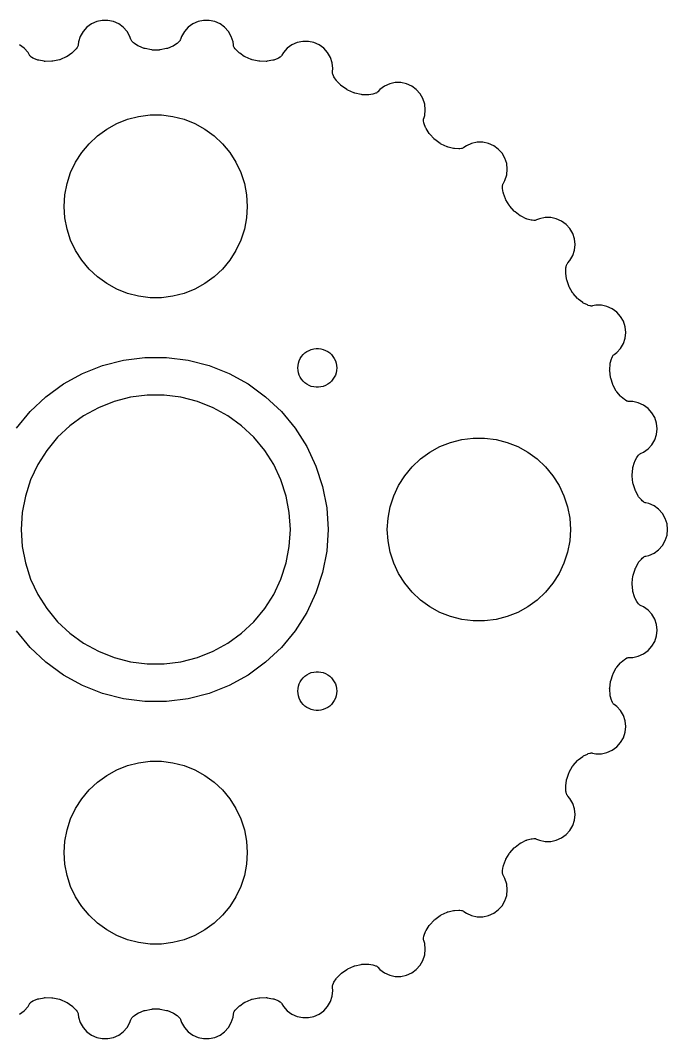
# Model space of a CAD drawing. Header units: metres. Extents: x -48 to 148, y -47 to 47.
# Drawn here: x -12.6 to 47.5, y -47.3 to 47.3 of the extents above; entities that cross this region are included whole.
import ezdxf

# ---------------------------------------------------------------- set-up
doc = ezdxf.new("R2010")
doc.units = ezdxf.units.M

msp = doc.modelspace()

# ---------------------------------------------------------------- linework, layer by layer
for p, q in [((-4.96791, 47.2669), (-5.48477, 47.157)), ((-4.43961, 47.2669), (-4.96791, 47.2669)), ((-3.92285, 47.157), (-4.43961, 47.2669)), ((4.43961, 47.2669), (3.92285, 47.157)), ((4.96791, 47.2669), (4.43961, 47.2669)), ((5.48477, 47.157), (4.96791, 47.2669)), ((-6.39485, 46.6315), (-6.74834, 46.239)), ((-5.96735, 46.9422), (-6.39485, 46.6315)), ((-5.48477, 47.157), (-5.96735, 46.9422)), ((-3.44017, 46.9421), (-3.92285, 47.157)), ((-3.01273, 46.6316), (-3.44017, 46.9421)), ((-2.65918, 46.2389), (-3.01273, 46.6316)), ((3.01273, 46.6316), (2.65918, 46.2389)), ((3.44017, 46.9421), (3.01273, 46.6316)), ((3.92285, 47.157), (3.44017, 46.9421)), ((5.96735, 46.9422), (5.48477, 47.157)), ((6.39485, 46.6315), (5.96735, 46.9422)), ((6.74834, 46.239), (6.39485, 46.6315)), ((-7.01254, 45.7814), (-7.1758, 45.2789)), ((-6.74834, 46.239), (-7.01254, 45.7814)), ((-2.395, 45.7814), (-2.65918, 46.2389)), ((-2.30444, 45.5026), (-2.395, 45.7814)), ((-2.28432, 45.4507), (-2.30444, 45.5026)), ((-2.25485, 45.3953), (-2.28432, 45.4507)), ((-2.21866, 45.3439), (-2.25485, 45.3953)), ((2.25108, 45.3892), (2.21419, 45.3384)), ((2.28134, 45.4442), (2.25108, 45.3892)), ((2.30444, 45.5026), (2.28134, 45.4442)), ((2.395, 45.7814), (2.30444, 45.5026)), ((2.65918, 46.2389), (2.395, 45.7814)), ((7.01254, 45.7814), (6.74834, 46.239)), ((7.1758, 45.2789), (7.01254, 45.7814)), ((-12.2147, 44.6757), (-12.6421, 44.9862)), ((-11.8612, 44.283), (-12.2147, 44.6757)), ((-7.44008, 44.5519), (-7.71741, 44.2722)), ((-7.38057, 44.6245), (-7.44008, 44.5519)), ((-7.28909, 44.7602), (-7.38057, 44.6245)), ((-7.26059, 44.808), (-7.28909, 44.7602)), ((-7.23505, 44.8654), (-7.26059, 44.808)), ((-7.2169, 44.9255), (-7.23505, 44.8654)), ((-7.20644, 44.9874), (-7.2169, 44.9255)), ((-7.1758, 45.2789), (-7.20644, 44.9874)), ((-2.17633, 45.2976), (-2.21866, 45.3439)), ((-2.05861, 45.1838), (-2.17633, 45.2976)), ((-1.98534, 45.1253), (-2.05861, 45.1838)), ((-1.6559, 44.9093), (-1.98534, 45.1253)), ((-1.62732, 44.8919), (-1.6559, 44.9093)), ((-1.5708, 44.8645), (-1.62732, 44.8919)), ((-1.08899, 44.6678), (-1.5708, 44.8645)), ((-1.05708, 44.656), (-1.08899, 44.6678)), ((-0.99635, 44.6401), (-1.05708, 44.656)), ((-0.40894, 44.5246), (-0.99635, 44.6401)), ((-0.3752, 44.5192), (-0.40894, 44.5246)), ((-0.31253, 44.5152), (-0.3752, 44.5192)), ((0.31255, 44.5152), (-0.31253, 44.5152)), ((0.34671, 44.5164), (0.31255, 44.5152)), ((0.40895, 44.5246), (0.34671, 44.5164)), ((0.99638, 44.6401), (0.40895, 44.5246)), ((1.02953, 44.6478), (0.99638, 44.6401)), ((1.08902, 44.6678), (1.02953, 44.6478)), ((1.57083, 44.8646), (1.08902, 44.6678)), ((1.60135, 44.8782), (1.57083, 44.8646)), ((1.65591, 44.9093), (1.60135, 44.8782)), ((1.98534, 45.1253), (1.65591, 44.9093)), ((2.05861, 45.1838), (1.98534, 45.1253)), ((2.17632, 45.2975), (2.05861, 45.1838)), ((2.21419, 45.3384), (2.17632, 45.2975)), ((7.20644, 44.9874), (7.1758, 45.2789)), ((7.21533, 44.9324), (7.20644, 44.9874)), ((7.23262, 44.872), (7.21533, 44.9324)), ((7.25734, 44.8143), (7.23262, 44.872)), ((7.28911, 44.7602), (7.25734, 44.8143)), ((7.3806, 44.6245), (7.28911, 44.7602)), ((7.44012, 44.5519), (7.3806, 44.6245)), ((7.71747, 44.2722), (7.44012, 44.5519)), ((12.2147, 44.6757), (11.8612, 44.283)), ((12.6421, 44.9862), (12.2147, 44.6757)), ((13.1248, 45.2011), (12.6421, 44.9862)), ((13.6416, 45.3109), (13.1248, 45.2011)), ((14.1699, 45.3109), (13.6416, 45.3109)), ((14.6867, 45.2011), (14.1699, 45.3109)), ((15.1693, 44.9862), (14.6867, 45.2011)), ((15.5968, 44.6756), (15.1693, 44.9862)), ((15.9503, 44.283), (15.5968, 44.6756)), ((-11.7146, 44.0292), (-11.8612, 44.283)), ((-11.6841, 43.9826), (-11.7146, 44.0292)), ((-11.6438, 43.9345), (-11.6841, 43.9826)), ((-11.5977, 43.8918), (-11.6438, 43.9345)), ((-11.5467, 43.8552), (-11.5977, 43.8918)), ((-11.4079, 43.7684), (-11.5467, 43.8552)), ((-11.324, 43.7264), (-11.4079, 43.7684)), ((-10.9569, 43.5836), (-11.324, 43.7264)), ((-10.9253, 43.5726), (-10.9569, 43.5836)), ((-10.8643, 43.5576), (-10.9253, 43.5726)), ((-10.3521, 43.4653), (-10.8643, 43.5576)), ((-8.94951, 43.6075), (-9.56094, 43.4775)), ((-8.91635, 43.6157), (-8.94951, 43.6075)), ((-8.85718, 43.6367), (-8.91635, 43.6157)), ((-8.30658, 43.8717), (-8.85718, 43.6367)), ((-8.27576, 43.8861), (-8.30658, 43.8717)), ((-8.22171, 43.9181), (-8.27576, 43.8861)), ((-7.79134, 44.2108), (-8.22171, 43.9181)), ((-7.76433, 44.2305), (-7.79134, 44.2108)), ((-7.71741, 44.2722), (-7.76433, 44.2305)), ((7.74178, 44.2493), (7.71747, 44.2722)), ((7.79137, 44.2108), (7.74178, 44.2493)), ((8.22174, 43.9181), (7.79137, 44.2108)), ((8.2505, 43.8999), (8.22174, 43.9181)), ((8.30659, 43.8717), (8.2505, 43.8999)), ((8.85718, 43.6367), (8.30659, 43.8717)), ((8.88905, 43.6243), (8.85718, 43.6367)), ((8.94952, 43.6075), (8.88905, 43.6243)), ((9.56096, 43.4775), (8.94952, 43.6075)), ((10.8644, 43.5576), (10.3522, 43.4653)), ((10.897, 43.5646), (10.8644, 43.5576)), ((10.9569, 43.5836), (10.897, 43.5646)), ((11.324, 43.7264), (10.9569, 43.5836)), ((11.4079, 43.7684), (11.324, 43.7264)), ((11.5467, 43.8552), (11.4079, 43.7684)), ((11.5922, 43.8873), (11.5467, 43.8552)), ((11.6388, 43.9293), (11.5922, 43.8873)), ((11.6799, 43.9769), (11.6388, 43.9293)), ((11.7146, 44.0291), (11.6799, 43.9769)), ((11.8612, 44.283), (11.7146, 44.0291)), ((16.2145, 43.8254), (15.9503, 44.283)), ((16.3778, 43.323), (16.2145, 43.8254)), ((-10.3185, 43.4604), (-10.3521, 43.4653)), ((-10.2558, 43.4574), (-10.3185, 43.4604)), ((-9.65721, 43.4666), (-10.2558, 43.4574)), ((-9.62306, 43.4683), (-9.65721, 43.4666)), ((-9.56094, 43.4775), (-9.62306, 43.4683)), ((9.5946, 43.4715), (9.56096, 43.4775)), ((9.65721, 43.4666), (9.5946, 43.4715)), ((10.2558, 43.4574), (9.65721, 43.4666)), ((10.2898, 43.458), (10.2558, 43.4574)), ((10.3522, 43.4653), (10.2898, 43.458)), ((16.433, 42.7975), (16.3778, 43.323)), ((16.4024, 42.506), (16.433, 42.7975)), ((16.3996, 42.4503), (16.4024, 42.506)), ((16.404, 42.3877), (16.3996, 42.4503)), ((16.4162, 42.3261), (16.404, 42.3877)), ((16.436, 42.2665), (16.4162, 42.3261)), ((16.4973, 42.1148), (16.436, 42.2665)), ((16.5404, 42.0315), (16.4973, 42.1148)), ((16.7535, 41.7002), (16.5404, 42.0315)), ((16.7725, 41.6727), (16.7535, 41.7002)), ((16.813, 41.6247), (16.7725, 41.6727)), ((17.1732, 41.249), (16.813, 41.6247)), ((17.1975, 41.2253), (17.1732, 41.249)), ((17.2465, 41.186), (17.1975, 41.2253)), ((17.7362, 40.8416), (17.2465, 41.186)), ((17.7648, 40.8229), (17.7362, 40.8416)), ((17.8205, 40.7938), (17.7648, 40.8229)), ((18.3915, 40.5396), (17.8205, 40.7938)), ((20.809, 40.8493), (20.6128, 40.6314)), ((21.2364, 41.1598), (20.809, 40.8493)), ((21.719, 41.3747), (21.2364, 41.1598)), ((22.2358, 41.4845), (21.719, 41.3747)), ((22.7642, 41.4845), (22.2358, 41.4845)), ((23.281, 41.3747), (22.7642, 41.4845)), ((23.7636, 41.1598), (23.281, 41.3747)), ((24.191, 40.8493), (23.7636, 41.1598)), ((24.5446, 40.4566), (24.191, 40.8493)), ((18.4232, 40.5268), (18.3915, 40.5396)), ((18.4834, 40.5089), (18.4232, 40.5268)), ((19.067, 40.3755), (18.4834, 40.5089)), ((19.1004, 40.369), (19.067, 40.3755)), ((19.1629, 40.3631), (19.1004, 40.369)), ((19.6831, 40.3469), (19.1629, 40.3631)), ((19.7165, 40.347), (19.6831, 40.3469)), ((19.779, 40.3532), (19.7165, 40.347)), ((20.1678, 40.4165), (19.779, 40.3532)), ((20.2586, 40.4402), (20.1678, 40.4165)), ((20.4124, 40.4962), (20.2586, 40.4402)), ((20.4635, 40.5181), (20.4124, 40.4962)), ((20.5179, 40.5495), (20.4635, 40.5181)), ((20.5679, 40.5875), (20.5179, 40.5495)), ((20.6128, 40.6314), (20.5679, 40.5875)), ((24.8087, 39.9991), (24.5446, 40.4566)), ((24.972, 39.4966), (24.8087, 39.9991)), ((25.0272, 38.9711), (24.972, 39.4966)), ((24.972, 38.4457), (25.0272, 38.9711)), ((-3.61911, 37.691), (-2.62663, 38.084)), ((-2.62663, 38.084), (-1.59273, 38.3494)), ((-1.59273, 38.3494), (-0.53371, 38.4832)), ((-0.53371, 38.4832), (0.53371, 38.4832)), ((0.53371, 38.4832), (1.59273, 38.3494)), ((1.59273, 38.3494), (2.62663, 38.084)), ((2.62663, 38.084), (3.61911, 37.691)), ((24.8575, 37.9881), (24.8584, 38.0508)), ((24.8645, 37.9257), (24.8575, 37.9881)), ((24.8584, 38.0508), (24.8672, 38.113)), ((24.8929, 37.7645), (24.8645, 37.9257)), ((24.8672, 38.113), (24.8814, 38.1669)), ((24.8814, 38.1669), (24.972, 38.4457)), ((-5.41809, 36.5494), (-4.55452, 37.1768)), ((-4.55452, 37.1768), (-3.61911, 37.691)), ((3.61911, 37.691), (4.55452, 37.1768)), ((4.55452, 37.1768), (5.41809, 36.5494)), ((24.9178, 37.6741), (24.8929, 37.7645)), ((25.0574, 37.3057), (24.9178, 37.6741)), ((25.0703, 37.2748), (25.0574, 37.3057)), ((25.0999, 37.2195), (25.0703, 37.2748)), ((25.374, 36.7771), (25.0999, 37.2195)), ((-6.19623, 35.8186), (-5.41809, 36.5494)), ((5.41809, 36.5494), (6.19623, 35.8186)), ((25.3929, 36.7488), (25.374, 36.7771)), ((25.4327, 36.7002), (25.3929, 36.7488)), ((25.8401, 36.2616), (25.4327, 36.7002)), ((25.8642, 36.2373), (25.8401, 36.2616)), ((25.9126, 36.1973), (25.8642, 36.2373)), ((26.4183, 35.8299), (25.9126, 36.1973)), ((29.8467, 35.9549), (29.3299, 35.8451)), ((30.375, 35.9549), (29.8467, 35.9549)), ((30.8918, 35.845), (30.375, 35.9549)), ((-7.44859, 34.0949), (-6.87663, 34.9962)), ((-6.87663, 34.9962), (-6.19623, 35.8186)), ((6.19623, 35.8186), (6.87663, 34.9962)), ((6.87663, 34.9962), (7.44859, 34.0949)), ((26.4466, 35.8108), (26.4183, 35.8299)), ((26.5018, 35.7808), (26.4466, 35.8108)), ((27.0449, 35.5289), (26.5018, 35.7808)), ((27.0762, 35.5156), (27.0449, 35.5289)), ((27.1361, 35.4969), (27.0762, 35.5156)), ((27.6416, 35.3729), (27.1361, 35.4969)), ((27.6743, 35.366), (27.6416, 35.3729)), ((27.7367, 35.3591), (27.6743, 35.366)), ((28.1301, 35.3401), (27.7367, 35.3591)), ((28.2239, 35.3444), (28.1301, 35.3401)), ((28.3859, 35.3673), (28.2239, 35.3444)), ((28.4405, 35.3781), (28.3859, 35.3673)), ((28.5003, 35.3975), (28.4405, 35.3781)), ((28.5571, 35.4242), (28.5003, 35.3975)), ((28.6101, 35.4579), (28.5571, 35.4242)), ((28.8473, 35.6302), (28.6101, 35.4579)), ((29.3299, 35.8451), (28.8473, 35.6302)), ((31.3745, 35.6301), (30.8918, 35.845)), ((31.8019, 35.3196), (31.3745, 35.6301)), ((32.1555, 34.927), (31.8019, 35.3196)), ((-7.90309, 33.1291), (-7.44859, 34.0949)), ((7.44859, 34.0949), (7.90309, 33.1291)), ((32.4196, 34.4694), (32.1555, 34.927)), ((32.5829, 33.967), (32.4196, 34.4694)), ((-8.23296, 32.1139), (-7.90309, 33.1291)), ((7.90309, 33.1291), (8.23296, 32.1139)), ((32.6381, 33.4415), (32.5829, 33.967)), ((32.5829, 32.916), (32.6381, 33.4415)), ((32.2479, 32.11), (32.2731, 32.1597)), ((32.2731, 32.1597), (32.4196, 32.4136)), ((32.4196, 32.4136), (32.5829, 32.916)), ((-8.43297, 31.0653), (-8.23296, 32.1139)), ((8.23296, 32.1139), (8.43297, 31.0653)), ((32.2006, 31.7637), (32.2064, 31.9273)), ((32.2061, 31.6701), (32.2006, 31.7637)), ((32.2661, 31.2807), (32.2061, 31.6701)), ((32.2064, 31.9273), (32.2125, 31.9898)), ((32.2125, 31.9898), (32.2264, 32.051)), ((32.2264, 32.051), (32.2479, 32.11)), ((32.2723, 31.2479), (32.2661, 31.2807)), ((32.2898, 31.1876), (32.2723, 31.2479)), ((-8.5, 30), (-8.43297, 31.0653)), ((8.43297, 31.0653), (8.5, 30)), ((32.4659, 30.6979), (32.2898, 31.1876)), ((32.4785, 30.6663), (32.4659, 30.6979)), ((32.5073, 30.6105), (32.4785, 30.6663)), ((32.8146, 30.0967), (32.5073, 30.6105)), ((-8.43297, 28.9347), (-8.5, 30)), ((8.5, 30), (8.43297, 28.9347)), ((32.8331, 30.068), (32.8146, 30.0967)), ((32.8721, 30.0188), (32.8331, 30.068)), ((33.2904, 29.5542), (32.8721, 30.0188)), ((33.3141, 29.5296), (33.2904, 29.5542)), ((33.3619, 29.4889), (33.3141, 29.5296)), ((33.8407, 29.1296), (33.3619, 29.4889)), ((-8.23296, 27.8861), (-8.43297, 28.9347)), ((8.43297, 28.9347), (8.23296, 27.8861)), ((33.8686, 29.1101), (33.8407, 29.1296)), ((33.9233, 29.0793), (33.8686, 29.1101)), ((34.392, 28.8529), (33.9233, 29.0793)), ((34.4225, 28.8394), (34.392, 28.8529)), ((34.4821, 28.8196), (34.4225, 28.8394)), ((34.863, 28.7193), (34.4821, 28.8196)), ((34.9556, 28.704), (34.863, 28.7193)), ((35.1189, 28.6926), (34.9556, 28.704)), ((35.1746, 28.6919), (35.1189, 28.6926)), ((35.237, 28.6984), (35.1746, 28.6919)), ((35.2982, 28.7128), (35.237, 28.6984)), ((35.357, 28.7346), (35.2982, 28.7128)), ((35.6248, 28.8539), (35.357, 28.7346)), ((36.1416, 28.9637), (35.6248, 28.8539)), ((36.6699, 28.9637), (36.1416, 28.9637)), ((37.1867, 28.8539), (36.6699, 28.9637)), ((37.6694, 28.639), (37.1867, 28.8539)), ((38.0969, 28.3284), (37.6694, 28.639)), ((-7.90309, 26.8709), (-8.23296, 27.8861)), ((8.23296, 27.8861), (7.90309, 26.8709)), ((38.4503, 27.9358), (38.0969, 28.3284)), ((38.7145, 27.4783), (38.4503, 27.9358)), ((38.8778, 26.9758), (38.7145, 27.4783)), ((-7.44859, 25.9051), (-7.90309, 26.8709)), ((7.90309, 26.8709), (7.44859, 25.9051)), ((38.933, 26.4503), (38.8778, 26.9758)), ((-6.87663, 25.0038), (-7.44859, 25.9051)), ((7.44859, 25.9051), (6.87663, 25.0038)), ((38.7145, 25.4224), (38.8778, 25.9249)), ((38.8778, 25.9249), (38.933, 26.4503)), ((-6.19623, 24.1814), (-6.87663, 25.0038)), ((6.87663, 25.0038), (6.19623, 24.1814)), ((38.1406, 24.5335), (38.1596, 24.5934)), ((38.1596, 24.5934), (38.186, 24.6503)), ((38.186, 24.6503), (38.2193, 24.7036)), ((38.2193, 24.7036), (38.2542, 24.747)), ((38.2542, 24.747), (38.4503, 24.9649)), ((38.4503, 24.9649), (38.7145, 25.4224)), ((-5.41809, 23.4506), (-6.19623, 24.1814)), ((6.19623, 24.1814), (5.41809, 23.4506)), ((38.0639, 23.8553), (38.0646, 23.8887)), ((38.0684, 23.7926), (38.0639, 23.8553)), ((38.0646, 23.8887), (38.0869, 24.282)), ((38.1389, 23.277), (38.0684, 23.7926)), ((38.0869, 24.282), (38.101, 24.3747)), ((38.101, 24.3747), (38.1406, 24.5335)), ((-4.55452, 22.8232), (-5.41809, 23.4506)), ((-3.61911, 22.309), (-4.55452, 22.8232)), ((4.55452, 22.8232), (3.61911, 22.309)), ((5.41809, 23.4506), (4.55452, 22.8232)), ((38.1447, 23.2435), (38.1389, 23.277)), ((38.1612, 23.1829), (38.1447, 23.2435)), ((38.355, 22.6165), (38.1612, 23.1829)), ((-2.62663, 21.916), (-3.61911, 22.309)), ((-1.59273, 21.6506), (-2.62663, 21.916)), ((2.62663, 21.916), (1.59273, 21.6506)), ((3.61911, 22.309), (2.62663, 21.916)), ((38.3671, 22.5845), (38.355, 22.6165)), ((38.3951, 22.5283), (38.3671, 22.5845)), ((38.7076, 21.9869), (38.3951, 22.5283)), ((38.7257, 21.9579), (38.7076, 21.9869)), ((38.7639, 21.9081), (38.7257, 21.9579)), ((39.1576, 21.4571), (38.7639, 21.9081)), ((-0.53371, 21.5168), (-1.59273, 21.6506)), ((0.53371, 21.5168), (-0.53371, 21.5168)), ((1.59273, 21.6506), (0.53371, 21.5168)), ((39.1808, 21.4323), (39.1576, 21.4571)), ((39.228, 21.3908), (39.1808, 21.4323)), ((39.6393, 21.0719), (39.228, 21.3908)), ((39.6664, 21.0523), (39.6393, 21.0719)), ((39.7205, 21.0206), (39.6664, 21.0523)), ((40.0723, 20.8433), (39.7205, 21.0206)), ((40.1597, 20.8091), (40.0723, 20.8433)), ((40.317, 20.764), (40.1597, 20.8091)), ((40.8454, 20.8165), (40.5586, 20.7556)), ((41.3737, 20.8165), (40.8454, 20.8165)), ((41.8905, 20.7067), (41.3737, 20.8165)), ((40.3713, 20.7517), (40.317, 20.764)), ((40.4337, 20.7451), (40.3713, 20.7517)), ((40.4965, 20.7464), (40.4337, 20.7451)), ((40.5586, 20.7556), (40.4965, 20.7464)), ((42.3731, 20.4918), (41.8905, 20.7067)), ((42.8006, 20.1812), (42.3731, 20.4918)), ((43.1541, 19.7885), (42.8006, 20.1812)), ((43.4183, 19.3311), (43.1541, 19.7885)), ((43.5815, 18.8286), (43.4183, 19.3311)), ((43.6368, 18.3031), (43.5815, 18.8286)), ((43.5815, 17.7777), (43.6368, 18.3031)), ((43.1541, 16.8177), (43.4183, 17.2752)), ((43.4183, 17.2752), (43.5815, 17.7777)), ((13.5438, 16.058), (13.6879, 16.2322)), ((13.6879, 16.2322), (13.8526, 16.3869)), ((13.8526, 16.3869), (14.0355, 16.5198)), ((14.0355, 16.5198), (14.2336, 16.6287)), ((14.2336, 16.6287), (14.4438, 16.7119)), ((14.4438, 16.7119), (14.6627, 16.7681)), ((14.6627, 16.7681), (14.887, 16.7964)), ((14.887, 16.7964), (15.113, 16.7964)), ((15.113, 16.7964), (15.3373, 16.7681)), ((15.3373, 16.7681), (15.5562, 16.7119)), ((15.5562, 16.7119), (15.7664, 16.6287)), ((15.7664, 16.6287), (15.9645, 16.5198)), ((15.9645, 16.5198), (16.1474, 16.3869)), ((16.1474, 16.3869), (16.3121, 16.2322)), ((16.3121, 16.2322), (16.4562, 16.058)), ((42.408, 16.0675), (42.439, 16.1221)), ((42.439, 16.1221), (42.4766, 16.1724)), ((42.4766, 16.1724), (42.5203, 16.2175)), ((42.5203, 16.2175), (42.5634, 16.2527)), ((42.5634, 16.2527), (42.8006, 16.425)), ((42.8006, 16.425), (43.1541, 16.8177)), ((-6.81245, 14.4772), (-4.94426, 15.2169)), ((-4.94426, 15.2169), (-2.99809, 15.7166)), ((-2.99809, 15.7166), (-1.00464, 15.9684)), ((-1.00464, 15.9684), (1.00464, 15.9684)), ((1.00464, 15.9684), (2.99809, 15.7166)), ((2.99809, 15.7166), (4.94426, 15.2169)), ((4.94426, 15.2169), (6.81245, 14.4772)), ((13.2, 15), (13.2142, 15.2256)), ((13.2142, 15.2256), (13.2565, 15.4476)), ((13.2565, 15.4476), (13.3264, 15.6626)), ((13.3264, 15.6626), (13.4226, 15.8671)), ((13.4226, 15.8671), (13.5438, 16.058)), ((16.4562, 16.058), (16.5773, 15.8671)), ((16.5773, 15.8671), (16.6736, 15.6626)), ((16.6736, 15.6626), (16.7434, 15.4476)), ((16.7434, 15.4476), (16.7858, 15.2256)), ((16.7858, 15.2256), (16.8, 15)), ((42.1451, 14.8388), (42.1833, 15.3578)), ((42.1833, 15.3578), (42.1918, 15.42)), ((42.1918, 15.42), (42.1996, 15.4526)), ((42.1996, 15.4526), (42.3031, 15.8326)), ((42.3031, 15.8326), (42.3362, 15.9204)), ((42.3362, 15.9204), (42.408, 16.0675)), ((-8.57323, 13.5092), (-6.81245, 14.4772)), ((6.81245, 14.4772), (8.57323, 13.5092)), ((13.2142, 14.7744), (13.2, 15)), ((13.2565, 14.5524), (13.2142, 14.7744)), ((13.3264, 14.3374), (13.2565, 14.5524)), ((13.4226, 14.1328), (13.3264, 14.3374)), ((16.6736, 14.3374), (16.5773, 14.1328)), ((16.7434, 14.5524), (16.6736, 14.3374)), ((16.7858, 14.7744), (16.7434, 14.5524)), ((16.8, 15), (16.7858, 14.7744)), ((42.1437, 14.8048), (42.1451, 14.8388)), ((42.1473, 14.7421), (42.1437, 14.8048)), ((42.2191, 14.1478), (42.1473, 14.7421)), ((-10.1988, 12.3282), (-8.57323, 13.5092)), ((8.57323, 13.5092), (10.1988, 12.3282)), ((13.5438, 13.942), (13.4226, 14.1328)), ((13.6879, 13.7678), (13.5438, 13.942)), ((13.8526, 13.6131), (13.6879, 13.7678)), ((14.0355, 13.4802), (13.8526, 13.6131)), ((14.2336, 13.3713), (14.0355, 13.4802)), ((14.4438, 13.2881), (14.2336, 13.3713)), ((14.6627, 13.2319), (14.4438, 13.2881)), ((15.5562, 13.2881), (15.3373, 13.2319)), ((15.7664, 13.3713), (15.5562, 13.2881)), ((15.9645, 13.4802), (15.7664, 13.3713)), ((16.1474, 13.6131), (15.9645, 13.4802)), ((16.3121, 13.7678), (16.1474, 13.6131)), ((16.4562, 13.942), (16.3121, 13.7678)), ((16.5773, 14.1328), (16.4562, 13.942)), ((42.2243, 14.114), (42.2191, 14.1478)), ((42.2399, 14.0532), (42.2243, 14.114)), ((42.4331, 13.4587), (42.2399, 14.0532)), ((42.4448, 13.4266), (42.4331, 13.4587)), ((42.4718, 13.3699), (42.4448, 13.4266)), ((42.7631, 12.8469), (42.4718, 13.3699)), ((-11.6635, 10.9527), (-10.1988, 12.3282)), ((-0.78487, 12.4753), (-2.34225, 12.2786)), ((0.78487, 12.4753), (-0.78487, 12.4753)), ((2.34225, 12.2786), (0.78487, 12.4753)), ((10.1988, 12.3282), (11.6635, 10.9527)), ((14.887, 13.2036), (14.6627, 13.2319)), ((15.113, 13.2036), (14.887, 13.2036)), ((15.3373, 13.2319), (15.113, 13.2036)), ((42.7807, 12.8178), (42.7631, 12.8469)), ((42.8181, 12.7674), (42.7807, 12.8178)), ((43.1541, 12.3699), (42.8181, 12.7674)), ((43.1766, 12.3452), (43.1541, 12.3699)), ((43.223, 12.3029), (43.1766, 12.3452)), ((43.5302, 12.0563), (43.223, 12.3029)), ((-3.8627, 11.8882), (-5.32224, 11.3103)), ((-2.34225, 12.2786), (-3.8627, 11.8882)), ((3.8627, 11.8882), (2.34225, 12.2786)), ((5.32224, 11.3103), (3.8627, 11.8882)), ((43.6085, 12.0047), (43.5302, 12.0563)), ((43.753, 11.9279), (43.6085, 12.0047)), ((43.8036, 11.9045), (43.753, 11.9279)), ((43.8633, 11.8851), (43.8036, 11.9045)), ((43.925, 11.8734), (43.8633, 11.8851)), ((43.9877, 11.8694), (43.925, 11.8734)), ((44.2808, 11.8694), (43.9877, 11.8694)), ((44.7976, 11.7596), (44.2808, 11.8694)), ((45.2802, 11.5447), (44.7976, 11.7596)), ((45.7077, 11.2341), (45.2802, 11.5447)), ((-12.9443, 9.40456), (-11.6635, 10.9527)), ((-6.69783, 10.5541), (-7.96779, 9.63141)), ((-5.32224, 11.3103), (-6.69783, 10.5541)), ((6.69783, 10.5541), (5.32224, 11.3103)), ((7.96779, 9.63141), (6.69783, 10.5541)), ((11.6635, 10.9527), (12.9443, 9.40456)), ((46.0612, 10.8414), (45.7077, 11.2341)), ((46.3254, 10.384), (46.0612, 10.8414)), ((-7.96779, 9.63141), (-9.11211, 8.55682)), ((9.11211, 8.55682), (7.96779, 9.63141)), ((46.4886, 9.88148), (46.3254, 10.384)), ((46.5439, 9.35603), (46.4886, 9.88148)), ((-9.11211, 8.55682), (-10.1127, 7.34731)), ((10.1127, 7.34731), (9.11211, 8.55682)), ((12.9443, 9.40456), (14.0209, 7.70805)), ((46.3254, 8.32811), (46.4886, 8.83052)), ((46.4886, 8.83052), (46.5439, 9.35603)), ((14.0209, 7.70805), (14.8764, 5.88998)), ((25.4455, 7.17677), (26.3809, 7.69102)), ((26.3809, 7.69102), (27.3734, 8.08397)), ((27.3734, 8.08397), (28.4073, 8.34944)), ((28.4073, 8.34944), (29.4663, 8.48322)), ((29.4663, 8.48322), (30.5337, 8.48322)), ((30.5337, 8.48322), (31.5927, 8.34944)), ((31.5927, 8.34944), (32.6266, 8.08397)), ((32.6266, 8.08397), (33.6191, 7.69102)), ((33.6191, 7.69102), (34.5545, 7.17677)), ((45.7077, 7.47789), (46.0612, 7.87056)), ((46.0612, 7.87056), (46.3254, 8.32811)), ((-10.1127, 7.34731), (-10.9538, 6.02191)), ((10.9538, 6.02191), (10.1127, 7.34731)), ((24.5819, 6.54936), (25.4455, 7.17677)), ((34.5545, 7.17677), (35.4181, 6.54936)), ((44.4902, 6.34113), (44.6705, 6.69133)), ((44.6705, 6.69133), (44.7211, 6.77034)), ((44.7211, 6.77034), (44.8219, 6.89929)), ((44.8219, 6.89929), (44.8636, 6.94624)), ((44.8636, 6.94624), (44.9109, 6.98759)), ((44.9109, 6.98759), (44.9629, 7.02269)), ((44.9629, 7.02269), (45.0125, 7.04814)), ((45.0125, 7.04814), (45.2803, 7.16736)), ((45.2803, 7.16736), (45.7077, 7.47789)), ((-10.9538, 6.02191), (-11.6222, 4.60155)), ((11.6222, 4.60155), (10.9538, 6.02191)), ((14.8764, 5.88998), (15.4973, 3.97903)), ((23.1234, 4.99617), (23.8038, 5.81865)), ((23.8038, 5.81865), (24.5819, 6.54936)), ((35.4181, 6.54936), (36.1962, 5.81865)), ((36.1962, 5.81865), (36.8766, 4.99617)), ((44.2914, 5.65707), (44.3009, 5.71915)), ((44.3009, 5.71915), (44.3093, 5.75209)), ((44.3093, 5.75209), (44.4546, 6.25183)), ((44.4546, 6.25183), (44.4759, 6.3109)), ((44.4759, 6.3109), (44.4902, 6.34113)), ((22.5514, 4.09489), (23.1234, 4.99617)), ((36.8766, 4.99617), (37.4486, 4.09489)), ((44.2361, 5.02667), (44.238, 5.06081)), ((44.2387, 4.96393), (44.2361, 5.02667)), ((44.238, 5.06081), (44.2914, 5.65707)), ((44.3041, 4.34225), (44.2387, 4.96393)), ((-11.6222, 4.60155), (-12.1073, 3.10861)), ((12.1073, 3.10861), (11.6222, 4.60155)), ((15.4973, 3.97903), (15.8738, 2.00533)), ((22.0969, 3.12904), (22.5514, 4.09489)), ((37.4486, 4.09489), (37.9031, 3.12904)), ((44.3088, 4.30843), (44.3041, 4.34225)), ((44.3235, 4.24738), (44.3088, 4.30843)), ((44.4997, 3.67523), (44.3235, 4.24738)), ((-12.1073, 3.10861), (-12.4014, 1.56665)), ((12.4014, 1.56665), (12.1073, 3.10861)), ((21.767, 2.11386), (22.0969, 3.12904)), ((37.9031, 3.12904), (38.233, 2.11386)), ((44.5108, 3.64308), (44.4997, 3.67523)), ((44.5369, 3.586), (44.5108, 3.64308)), ((44.783, 3.1274), (44.5369, 3.586)), ((44.7998, 3.09848), (44.783, 3.1274)), ((44.8364, 3.04745), (44.7998, 3.09848)), ((45.0856, 2.7424), (44.8364, 3.04745)), ((15.8738, 2.00533), (16, 0)), ((21.567, 1.06532), (21.767, 2.11386)), ((38.233, 2.11386), (38.433, 1.06532)), ((45.1515, 2.67563), (45.0856, 2.7424)), ((45.2769, 2.57047), (45.1515, 2.67563)), ((45.3215, 2.53711), (45.2769, 2.57047)), ((45.3759, 2.50571), (45.3215, 2.53711)), ((45.4338, 2.48138), (45.3759, 2.50571)), ((45.4942, 2.46449), (45.4338, 2.48138)), ((45.781, 2.40355), (45.4942, 2.46449)), ((46.2636, 2.18867), (45.781, 2.40355)), ((46.691, 1.87811), (46.2636, 2.18867)), ((-12.4014, 1.56665), (-12.5, 0)), ((12.5, 0), (12.4014, 1.56665)), ((21.5, 0), (21.567, 1.06532)), ((38.433, 1.06532), (38.5, 0)), ((47.0446, 1.48544), (46.691, 1.87811)), ((47.3088, 1.02791), (47.0446, 1.48544)), ((47.472, 0.52541), (47.3088, 1.02791)), ((-12.5, 0), (-12.4014, -1.56665)), ((12.4014, -1.56665), (12.5, 0)), ((16, 0), (15.8738, -2.00533)), ((21.567, -1.06532), (21.5, 0)), ((38.5, 0), (38.433, -1.06532)), ((47.5273, 0), (47.472, 0.52541)), ((47.472, -0.52541), (47.5273, 0)), ((47.3088, -1.02791), (47.472, -0.52541)), ((-12.4014, -1.56665), (-12.1073, -3.10861)), ((12.1073, -3.10861), (12.4014, -1.56665)), ((21.767, -2.11386), (21.567, -1.06532)), ((38.433, -1.06532), (38.233, -2.11386)), ((46.2636, -2.18867), (46.691, -1.87811)), ((46.691, -1.87811), (47.0446, -1.48544)), ((47.0446, -1.48544), (47.3088, -1.02791)), ((15.8738, -2.00533), (15.4973, -3.97903)), ((22.0969, -3.12904), (21.767, -2.11386)), ((38.233, -2.11386), (37.9031, -3.12904)), ((44.8363, -3.04747), (45.0856, -2.74242)), ((45.0856, -2.74242), (45.1515, -2.67564)), ((45.1515, -2.67564), (45.2769, -2.57047)), ((45.2769, -2.57047), (45.3274, -2.53322)), ((45.3274, -2.53322), (45.3823, -2.50259)), ((45.3823, -2.50259), (45.4405, -2.4791)), ((45.4405, -2.4791), (45.4942, -2.46449)), ((45.4942, -2.46449), (45.781, -2.40355)), ((45.781, -2.40355), (46.2636, -2.18867)), ((-12.1073, -3.10861), (-11.6222, -4.60155)), ((11.6222, -4.60155), (12.1073, -3.10861)), ((22.5514, -4.09489), (22.0969, -3.12904)), ((37.9031, -3.12904), (37.4486, -4.09489)), ((44.3235, -4.24736), (44.4997, -3.67523)), ((44.4997, -3.67523), (44.5219, -3.6165)), ((44.5219, -3.6165), (44.5369, -3.58601)), ((44.5369, -3.58601), (44.783, -3.12741)), ((44.783, -3.12741), (44.8161, -3.07405)), ((44.8161, -3.07405), (44.8363, -3.04747)), ((-11.6222, -4.60155), (-10.9538, -6.02191)), ((10.9538, -6.02191), (11.6222, -4.60155)), ((15.4973, -3.97903), (14.8764, -5.88998)), ((23.1234, -4.99617), (22.5514, -4.09489)), ((37.4486, -4.09489), (36.8766, -4.99617)), ((44.2387, -4.96396), (44.304, -4.34227)), ((44.304, -4.34227), (44.3145, -4.28036)), ((44.3145, -4.28036), (44.3235, -4.24736)), ((23.8038, -5.81865), (23.1234, -4.99617)), ((36.8766, -4.99617), (36.1962, -5.81865)), ((44.2363, -4.99805), (44.2387, -4.96396)), ((44.238, -5.06081), (44.2363, -4.99805)), ((44.2914, -5.65707), (44.238, -5.06081)), ((44.2955, -5.69084), (44.2914, -5.65707)), ((-10.9538, -6.02191), (-10.1127, -7.34731)), ((10.1127, -7.34731), (10.9538, -6.02191)), ((14.8764, -5.88998), (14.0209, -7.70805)), ((24.5819, -6.54936), (23.8038, -5.81865)), ((25.4455, -7.17677), (24.5819, -6.54936)), ((35.4181, -6.54936), (34.5545, -7.17677)), ((36.1962, -5.81865), (35.4181, -6.54936)), ((44.3093, -5.75212), (44.2955, -5.69084)), ((44.4546, -6.25186), (44.3093, -5.75212)), ((44.465, -6.2836), (44.4546, -6.25186)), ((44.4902, -6.34113), (44.465, -6.2836)), ((44.6705, -6.69133), (44.4902, -6.34113)), ((-10.1127, -7.34731), (-9.11211, -8.55682)), ((9.11211, -8.55682), (10.1127, -7.34731)), ((26.3809, -7.69102), (25.4455, -7.17677)), ((34.5545, -7.17677), (33.6191, -7.69102)), ((44.7211, -6.77039), (44.6705, -6.69133)), ((44.8219, -6.89932), (44.7211, -6.77039)), ((44.8586, -6.94121), (44.8219, -6.89932)), ((44.9053, -6.98322), (44.8586, -6.94121)), ((44.9568, -7.01906), (44.9053, -6.98322)), ((45.0125, -7.04814), (44.9568, -7.01906)), ((45.2803, -7.16737), (45.0125, -7.04814)), ((45.7077, -7.47789), (45.2803, -7.16737)), ((46.0612, -7.87056), (45.7077, -7.47789)), ((14.0209, -7.70805), (12.9443, -9.40456)), ((27.3734, -8.08397), (26.3809, -7.69102)), ((28.4073, -8.34944), (27.3734, -8.08397)), ((29.4663, -8.48322), (28.4073, -8.34944)), ((30.5337, -8.48322), (29.4663, -8.48322)), ((31.5927, -8.34944), (30.5337, -8.48322)), ((32.6266, -8.08397), (31.5927, -8.34944)), ((33.6191, -7.69102), (32.6266, -8.08397)), ((46.3254, -8.32811), (46.0612, -7.87056)), ((46.4886, -8.83052), (46.3254, -8.32811)), ((-11.6635, -10.9527), (-12.9443, -9.40456)), ((-9.11211, -8.55682), (-7.96779, -9.63141)), ((7.96779, -9.63141), (9.11211, -8.55682)), ((12.9443, -9.40456), (11.6635, -10.9527)), ((46.5439, -9.35605), (46.4886, -8.83052)), ((46.4886, -9.88148), (46.5439, -9.35605)), ((-7.96779, -9.63141), (-6.69783, -10.5541)), ((6.69783, -10.5541), (7.96779, -9.63141)), ((46.0612, -10.8414), (46.3254, -10.384)), ((46.3254, -10.384), (46.4886, -9.88148)), ((-10.1988, -12.3282), (-11.6635, -10.9527)), ((-6.69783, -10.5541), (-5.32224, -11.3103)), ((-5.32224, -11.3103), (-3.8627, -11.8882)), ((3.8627, -11.8882), (5.32224, -11.3103)), ((5.32224, -11.3103), (6.69783, -10.5541)), ((11.6635, -10.9527), (10.1988, -12.3282)), ((45.2802, -11.5447), (45.7077, -11.2341)), ((45.7077, -11.2341), (46.0612, -10.8414)), ((-3.8627, -11.8882), (-2.34225, -12.2786)), ((-2.34225, -12.2786), (-0.78487, -12.4753)), ((0.78487, -12.4753), (2.34225, -12.2786)), ((2.34225, -12.2786), (3.8627, -11.8882)), ((43.223, -12.3029), (43.5302, -12.0563)), ((43.5302, -12.0563), (43.6085, -12.0047)), ((43.6085, -12.0047), (43.7531, -11.9279)), ((43.7531, -11.9279), (43.8102, -11.902)), ((43.8102, -11.902), (43.8702, -11.8834)), ((43.8702, -11.8834), (43.9321, -11.8725)), ((43.9321, -11.8725), (43.9877, -11.8694)), ((43.9877, -11.8694), (44.2808, -11.8694)), ((44.2808, -11.8694), (44.7976, -11.7596)), ((44.7976, -11.7596), (45.2802, -11.5447)), ((-8.57323, -13.5092), (-10.1988, -12.3282)), ((-0.78487, -12.4753), (0.78487, -12.4753)), ((10.1988, -12.3282), (8.57323, -13.5092)), ((14.4438, -13.2881), (14.6627, -13.2319)), ((14.6627, -13.2319), (14.887, -13.2036)), ((14.887, -13.2036), (15.113, -13.2036)), ((15.113, -13.2036), (15.3373, -13.2319)), ((15.3373, -13.2319), (15.5562, -13.2881)), ((42.4718, -13.3699), (42.7631, -12.8469)), ((42.7631, -12.8469), (42.797, -12.7941)), ((42.797, -12.7941), (42.8181, -12.7674)), ((42.8181, -12.7674), (43.1541, -12.37)), ((43.1541, -12.37), (43.1976, -12.3247)), ((43.1976, -12.3247), (43.223, -12.3029)), ((-6.81245, -14.4772), (-8.57323, -13.5092)), ((8.57323, -13.5092), (6.81245, -14.4772)), ((13.3264, -14.3374), (13.4226, -14.1328)), ((13.4226, -14.1328), (13.5438, -13.942)), ((13.5438, -13.942), (13.6879, -13.7678)), ((13.6879, -13.7678), (13.8526, -13.6131)), ((13.8526, -13.6131), (14.0355, -13.4802)), ((14.0355, -13.4802), (14.2336, -13.3713)), ((14.2336, -13.3713), (14.4438, -13.2881)), ((15.5562, -13.2881), (15.7664, -13.3713)), ((15.7664, -13.3713), (15.9645, -13.4802)), ((15.9645, -13.4802), (16.1474, -13.6131)), ((16.1474, -13.6131), (16.3121, -13.7678)), ((16.3121, -13.7678), (16.4562, -13.942)), ((16.4562, -13.942), (16.5773, -14.1328)), ((16.5773, -14.1328), (16.6736, -14.3374)), ((42.1473, -14.7422), (42.2191, -14.1478)), ((42.2191, -14.1478), (42.2305, -14.0861)), ((42.2305, -14.0861), (42.2399, -14.0532)), ((42.2399, -14.0532), (42.4331, -13.4587)), ((42.4331, -13.4587), (42.4562, -13.4003)), ((42.4562, -13.4003), (42.4718, -13.3699)), ((-4.94426, -15.2169), (-6.81245, -14.4772)), ((6.81245, -14.4772), (4.94426, -15.2169)), ((13.2, -15), (13.2142, -14.7744)), ((13.2142, -15.2256), (13.2, -15)), ((13.2142, -14.7744), (13.2565, -14.5524)), ((13.2565, -14.5524), (13.3264, -14.3374)), ((16.6736, -14.3374), (16.7434, -14.5524)), ((16.7434, -14.5524), (16.7858, -14.7744)), ((16.7858, -14.7744), (16.8, -15)), ((16.8, -15), (16.7858, -15.2256)), ((42.1444, -14.7761), (42.1473, -14.7422)), ((42.1451, -14.8389), (42.1444, -14.7761)), ((42.1833, -15.3579), (42.1451, -14.8389)), ((-2.99809, -15.7166), (-4.94426, -15.2169)), ((-1.00464, -15.9684), (-2.99809, -15.7166)), ((1.00464, -15.9684), (-1.00464, -15.9684)), ((2.99809, -15.7166), (1.00464, -15.9684)), ((4.94426, -15.2169), (2.99809, -15.7166)), ((13.2565, -15.4476), (13.2142, -15.2256)), ((13.3264, -15.6626), (13.2565, -15.4476)), ((13.4226, -15.8671), (13.3264, -15.6626)), ((13.5438, -16.058), (13.4226, -15.8671)), ((13.6879, -16.2322), (13.5438, -16.058)), ((16.4562, -16.058), (16.3121, -16.2322)), ((16.5773, -15.8671), (16.4562, -16.058)), ((16.6736, -15.6626), (16.5773, -15.8671)), ((16.7434, -15.4476), (16.6736, -15.6626)), ((16.7858, -15.2256), (16.7434, -15.4476)), ((42.1869, -15.3911), (42.1833, -15.3579)), ((42.1996, -15.4526), (42.1869, -15.3911)), ((42.3031, -15.8326), (42.1996, -15.4526)), ((42.3362, -15.9204), (42.3031, -15.8326)), ((42.408, -16.0675), (42.3362, -15.9204)), ((42.4352, -16.1162), (42.408, -16.0675)), ((13.8526, -16.3869), (13.6879, -16.2322)), ((14.0355, -16.5198), (13.8526, -16.3869)), ((14.2336, -16.6287), (14.0355, -16.5198)), ((14.4438, -16.7119), (14.2336, -16.6287)), ((14.6627, -16.7681), (14.4438, -16.7119)), ((14.887, -16.7964), (14.6627, -16.7681)), ((15.113, -16.7964), (14.887, -16.7964)), ((15.3373, -16.7681), (15.113, -16.7964)), ((15.5562, -16.7119), (15.3373, -16.7681)), ((15.7664, -16.6287), (15.5562, -16.7119)), ((15.9645, -16.5198), (15.7664, -16.6287)), ((16.1474, -16.3869), (15.9645, -16.5198)), ((16.3121, -16.2322), (16.1474, -16.3869)), ((42.4721, -16.167), (42.4352, -16.1162)), ((42.5151, -16.2127), (42.4721, -16.167)), ((42.5634, -16.2528), (42.5151, -16.2127)), ((42.8006, -16.425), (42.5634, -16.2528)), ((43.1541, -16.8177), (42.8006, -16.425)), ((43.4183, -17.2752), (43.1541, -16.8177)), ((43.5815, -17.7777), (43.4183, -17.2752)), ((43.6368, -18.3031), (43.5815, -17.7777)), ((43.4183, -19.3311), (43.5815, -18.8286)), ((43.5815, -18.8286), (43.6368, -18.3031)), ((42.8006, -20.1812), (43.1541, -19.7885)), ((43.1541, -19.7885), (43.4183, -19.3311)), ((40.1596, -20.8091), (40.317, -20.764)), ((40.317, -20.764), (40.3783, -20.7505)), ((40.3783, -20.7505), (40.4408, -20.7449)), ((40.4408, -20.7449), (40.5036, -20.7471)), ((40.5036, -20.7471), (40.5587, -20.7556)), ((40.5587, -20.7556), (40.8454, -20.8165)), ((41.3737, -20.8165), (41.8905, -20.7067)), ((41.8905, -20.7067), (42.3731, -20.4918)), ((42.3731, -20.4918), (42.8006, -20.1812)), ((-2.62663, -21.916), (-1.59273, -21.6506)), ((-1.59273, -21.6506), (-0.53371, -21.5168)), ((-0.53371, -21.5168), (0.53371, -21.5168)), ((0.53371, -21.5168), (1.59273, -21.6506)), ((1.59273, -21.6506), (2.62663, -21.916)), ((38.7639, -21.9081), (39.1576, -21.4571)), ((39.1576, -21.4571), (39.2018, -21.4125)), ((39.2018, -21.4125), (39.2279, -21.3908)), ((39.2279, -21.3908), (39.6393, -21.0719)), ((39.6393, -21.0719), (39.6912, -21.0366)), ((39.6912, -21.0366), (39.7205, -21.0206)), ((39.7205, -21.0206), (40.0723, -20.8433)), ((40.0723, -20.8433), (40.1596, -20.8091)), ((40.8454, -20.8165), (41.3737, -20.8165)), ((-4.55452, -22.8232), (-3.61911, -22.309)), ((-3.61911, -22.309), (-2.62663, -21.916)), ((2.62663, -21.916), (3.61911, -22.309)), ((3.61911, -22.309), (4.55452, -22.8232)), ((38.1612, -23.1829), (38.355, -22.6165)), ((38.355, -22.6165), (38.379, -22.5585)), ((38.379, -22.5585), (38.3951, -22.5283)), ((38.3951, -22.5283), (38.7076, -21.9869)), ((38.7076, -21.9869), (38.7423, -21.9346)), ((38.7423, -21.9346), (38.7639, -21.9081)), ((-6.19623, -24.1814), (-5.41809, -23.4506)), ((-5.41809, -23.4506), (-4.55452, -22.8232)), ((4.55452, -22.8232), (5.41809, -23.4506)), ((5.41809, -23.4506), (6.19623, -24.1814)), ((38.0684, -23.7927), (38.1389, -23.277)), ((38.1389, -23.277), (38.1513, -23.2155)), ((38.1513, -23.2155), (38.1612, -23.1829)), ((-6.87663, -25.0038), (-6.19623, -24.1814)), ((6.19623, -24.1814), (6.87663, -25.0038)), ((38.0646, -23.8887), (38.065, -23.8259)), ((38.0869, -24.282), (38.0646, -23.8887)), ((38.065, -23.8259), (38.0684, -23.7927)), ((38.101, -24.3747), (38.0869, -24.282)), ((38.1406, -24.5335), (38.101, -24.3747)), ((38.1571, -24.5867), (38.1406, -24.5335)), ((-7.44859, -25.9051), (-6.87663, -25.0038)), ((6.87663, -25.0038), (7.44859, -25.9051)), ((38.1827, -24.6441), (38.1571, -24.5867)), ((38.2152, -24.6978), (38.1827, -24.6441)), ((38.2542, -24.747), (38.2152, -24.6978)), ((38.4503, -24.9649), (38.2542, -24.747)), ((38.7145, -25.4224), (38.4503, -24.9649)), ((38.8778, -25.9249), (38.7145, -25.4224)), ((-7.90309, -26.8709), (-7.44859, -25.9051)), ((7.44859, -25.9051), (7.90309, -26.8709)), ((38.933, -26.4503), (38.8778, -25.9249)), ((38.8778, -26.9758), (38.933, -26.4503)), ((-8.23296, -27.8861), (-7.90309, -26.8709)), ((7.90309, -26.8709), (8.23296, -27.8861)), ((38.7145, -27.4783), (38.8778, -26.9758)), ((-8.43297, -28.9347), (-8.23296, -27.8861)), ((8.23296, -27.8861), (8.43297, -28.9347)), ((37.6694, -28.639), (38.0969, -28.3284)), ((38.0969, -28.3284), (38.4503, -27.9358)), ((38.4503, -27.9358), (38.7145, -27.4783)), ((-8.5, -30), (-8.43297, -28.9347)), ((8.43297, -28.9347), (8.5, -30)), ((33.3619, -29.4889), (33.8407, -29.1296)), ((33.8407, -29.1296), (33.8932, -29.0951)), ((33.8932, -29.0951), (33.9233, -29.0793)), ((33.9233, -29.0793), (34.3919, -28.8529)), ((34.3919, -28.8529), (34.4501, -28.8292)), ((34.4501, -28.8292), (34.4821, -28.8196)), ((34.4821, -28.8196), (34.8631, -28.7193)), ((34.8631, -28.7193), (34.9556, -28.704)), ((34.9556, -28.704), (35.1189, -28.6926)), ((35.1189, -28.6926), (35.1817, -28.6922)), ((35.1817, -28.6922), (35.244, -28.6997)), ((35.244, -28.6997), (35.3049, -28.7149)), ((35.3049, -28.7149), (35.357, -28.7346)), ((35.357, -28.7346), (35.6248, -28.8539)), ((35.6248, -28.8539), (36.1416, -28.9637)), ((36.1416, -28.9637), (36.6699, -28.9637)), ((36.6699, -28.9637), (37.1867, -28.8539)), ((37.1867, -28.8539), (37.6694, -28.639)), ((-8.43297, -31.0653), (-8.5, -30)), ((8.5, -30), (8.43297, -31.0653)), ((32.5073, -30.6105), (32.8146, -30.0967)), ((32.8146, -30.0967), (32.8502, -30.0449)), ((32.8502, -30.0449), (32.8721, -30.0188)), ((32.8721, -30.0188), (33.2904, -29.5542)), ((33.2904, -29.5542), (33.3353, -29.5103)), ((33.3353, -29.5103), (33.3619, -29.4889)), ((-8.23296, -32.1139), (-8.43297, -31.0653)), ((8.43297, -31.0653), (8.23296, -32.1139)), ((32.2795, -31.2194), (32.2898, -31.1876)), ((32.2898, -31.1876), (32.4659, -30.6979)), ((32.4659, -30.6979), (32.4908, -30.6403)), ((32.4908, -30.6403), (32.5073, -30.6105)), ((-7.90309, -33.1291), (-8.23296, -32.1139)), ((8.23296, -32.1139), (7.90309, -33.1291)), ((32.2006, -31.7637), (32.2061, -31.6701)), ((32.2064, -31.9273), (32.2006, -31.7637)), ((32.2061, -31.6701), (32.2661, -31.2808)), ((32.2114, -31.9828), (32.2064, -31.9273)), ((32.2245, -32.0442), (32.2114, -31.9828)), ((32.2451, -32.1035), (32.2245, -32.0442)), ((32.2731, -32.1597), (32.2451, -32.1035)), ((32.2661, -31.2808), (32.2795, -31.2194)), ((32.4196, -32.4136), (32.2731, -32.1597)), ((32.5829, -32.916), (32.4196, -32.4136)), ((32.6381, -33.4415), (32.5829, -32.916)), ((-7.44859, -34.0949), (-7.90309, -33.1291)), ((7.90309, -33.1291), (7.44859, -34.0949)), ((32.4196, -34.4694), (32.5829, -33.967)), ((32.5829, -33.967), (32.6381, -33.4415)), ((-6.87663, -34.9962), (-7.44859, -34.0949)), ((7.44859, -34.0949), (6.87663, -34.9962)), ((31.8019, -35.3196), (32.1555, -34.927)), ((32.1555, -34.927), (32.4196, -34.4694)), ((-6.19623, -35.8186), (-6.87663, -34.9962)), ((-5.41809, -36.5494), (-6.19623, -35.8186)), ((6.19623, -35.8186), (5.41809, -36.5494)), ((6.87663, -34.9962), (6.19623, -35.8186)), ((25.9125, -36.1973), (26.4182, -35.8299)), ((26.4182, -35.8299), (26.4713, -35.7962)), ((26.4713, -35.7962), (26.5018, -35.7808)), ((26.5018, -35.7808), (27.0449, -35.5289)), ((27.0449, -35.5289), (27.1034, -35.5061)), ((27.1034, -35.5061), (27.1361, -35.4969)), ((27.1361, -35.4969), (27.6415, -35.3729)), ((27.6415, -35.3729), (27.7033, -35.3618)), ((27.7033, -35.3618), (27.7367, -35.3591)), ((27.7367, -35.3591), (28.1301, -35.3401)), ((28.1301, -35.3401), (28.2238, -35.3445)), ((28.2238, -35.3445), (28.3859, -35.3673)), ((28.3859, -35.3673), (28.4474, -35.3799)), ((28.4474, -35.3799), (28.5069, -35.4001)), ((28.5069, -35.4001), (28.5633, -35.4277)), ((28.5633, -35.4277), (28.6101, -35.4579)), ((28.6101, -35.4579), (28.8472, -35.6301)), ((28.8472, -35.6301), (29.3299, -35.8451)), ((29.3299, -35.8451), (29.8467, -35.9549)), ((30.375, -35.9549), (30.8918, -35.845)), ((30.8918, -35.845), (31.3745, -35.6301)), ((31.3745, -35.6301), (31.8019, -35.3196)), ((-4.55452, -37.1768), (-5.41809, -36.5494)), ((5.41809, -36.5494), (4.55452, -37.1768)), ((25.0999, -37.2195), (25.374, -36.7771)), ((25.374, -36.7771), (25.4104, -36.7259)), ((25.4104, -36.7259), (25.4327, -36.7002)), ((25.4327, -36.7002), (25.8401, -36.2616)), ((25.8401, -36.2616), (25.8856, -36.2183)), ((25.8856, -36.2183), (25.9125, -36.1973)), ((29.8467, -35.9549), (30.375, -35.9549)), ((-3.61911, -37.691), (-4.55452, -37.1768)), ((-2.62663, -38.084), (-3.61911, -37.691)), ((3.61911, -37.691), (2.62663, -38.084)), ((4.55452, -37.1768), (3.61911, -37.691)), ((24.8645, -37.9257), (24.8929, -37.7645)), ((24.8929, -37.7645), (24.9178, -37.6741)), ((24.9178, -37.6741), (25.0573, -37.3057)), ((25.0573, -37.3057), (25.0832, -37.2485)), ((25.0832, -37.2485), (25.0999, -37.2195)), ((-1.59273, -38.3494), (-2.62663, -38.084)), ((-0.53371, -38.4832), (-1.59273, -38.3494)), ((0.53371, -38.4832), (-0.53371, -38.4832)), ((1.59273, -38.3494), (0.53371, -38.4832)), ((2.62663, -38.084), (1.59273, -38.3494)), ((24.8579, -37.981), (24.8645, -37.9257)), ((24.8579, -38.0438), (24.8579, -37.981)), ((24.8658, -38.1061), (24.8579, -38.0438)), ((24.8814, -38.1669), (24.8658, -38.1061)), ((24.972, -38.4457), (24.8814, -38.1669)), ((25.0272, -38.9711), (24.972, -38.4457)), ((24.8087, -39.9991), (24.972, -39.4966)), ((24.972, -39.4966), (25.0272, -38.9711)), ((17.8204, -40.7938), (18.3915, -40.5396)), ((18.3915, -40.5396), (18.4503, -40.5177)), ((18.4503, -40.5177), (18.4834, -40.5089)), ((18.4834, -40.5089), (19.067, -40.3755)), ((19.067, -40.3755), (19.129, -40.3653)), ((19.129, -40.3653), (19.1629, -40.3631)), ((19.1629, -40.3631), (19.6831, -40.3469)), ((19.6831, -40.3469), (19.7458, -40.3489)), ((19.7458, -40.3489), (19.779, -40.3532)), ((19.779, -40.3532), (20.1678, -40.4165)), ((20.1678, -40.4165), (20.2585, -40.4402)), ((20.2585, -40.4402), (20.4123, -40.4962)), ((20.4123, -40.4962), (20.4699, -40.5213)), ((20.4699, -40.5213), (20.5238, -40.5535)), ((20.5238, -40.5535), (20.5733, -40.5921)), ((20.5733, -40.5921), (20.6128, -40.6314)), ((20.6128, -40.6314), (20.809, -40.8493)), ((24.191, -40.8493), (24.5446, -40.4566)), ((24.5446, -40.4566), (24.8087, -39.9991)), ((16.813, -41.6248), (17.1731, -41.249)), ((17.1731, -41.249), (17.2193, -41.2065)), ((17.2193, -41.2065), (17.2465, -41.186)), ((17.2465, -41.186), (17.7362, -40.8416)), ((17.7362, -40.8416), (17.7897, -40.8088)), ((17.7897, -40.8088), (17.8204, -40.7938)), ((20.809, -40.8493), (21.2364, -41.1598)), ((21.2364, -41.1598), (21.719, -41.3747)), ((21.719, -41.3747), (22.2358, -41.4845)), ((22.2358, -41.4845), (22.7642, -41.4845)), ((22.7642, -41.4845), (23.281, -41.3747)), ((23.281, -41.3747), (23.7636, -41.1598)), ((23.7636, -41.1598), (24.191, -40.8493)), ((16.3997, -42.4433), (16.405, -42.3807)), ((16.4024, -42.506), (16.3997, -42.4433)), ((16.433, -42.7975), (16.4024, -42.506)), ((16.405, -42.3807), (16.418, -42.3193)), ((16.418, -42.3193), (16.436, -42.2665)), ((16.436, -42.2665), (16.4973, -42.1148)), ((16.4973, -42.1148), (16.5404, -42.0315)), ((16.5404, -42.0315), (16.7535, -41.7002)), ((16.7535, -41.7002), (16.7907, -41.6496)), ((16.7907, -41.6496), (16.813, -41.6248)), ((-10.8644, -43.5576), (-10.3522, -43.4653)), ((-10.3522, -43.4653), (-10.2898, -43.458)), ((-10.2898, -43.458), (-10.2558, -43.4574)), ((-10.2558, -43.4574), (-9.65721, -43.4666)), ((-9.65721, -43.4666), (-9.5946, -43.4715)), ((-9.5946, -43.4715), (-9.56096, -43.4775)), ((-9.56096, -43.4775), (-8.94952, -43.6075)), ((8.94951, -43.6075), (9.56094, -43.4775)), ((9.56094, -43.4775), (9.62306, -43.4683)), ((9.62306, -43.4683), (9.65721, -43.4666)), ((9.65721, -43.4666), (10.2558, -43.4574)), ((10.2558, -43.4574), (10.3185, -43.4604)), ((10.3185, -43.4604), (10.3521, -43.4653)), ((10.3521, -43.4653), (10.8643, -43.5576)), ((16.2145, -43.8254), (16.3778, -43.323)), ((16.3778, -43.323), (16.433, -42.7975)), ((-12.2147, -44.6757), (-11.8612, -44.283)), ((-11.8612, -44.283), (-11.7146, -44.0291)), ((-11.7146, -44.0291), (-11.6799, -43.9769)), ((-11.6799, -43.9769), (-11.6388, -43.9293)), ((-11.6388, -43.9293), (-11.5922, -43.8873)), ((-11.5922, -43.8873), (-11.5467, -43.8552)), ((-11.5467, -43.8552), (-11.4079, -43.7684)), ((-11.4079, -43.7684), (-11.324, -43.7264)), ((-11.324, -43.7264), (-10.9569, -43.5836)), ((-10.9569, -43.5836), (-10.897, -43.5646)), ((-10.897, -43.5646), (-10.8644, -43.5576)), ((-8.94952, -43.6075), (-8.88905, -43.6243)), ((-8.88905, -43.6243), (-8.85718, -43.6367)), ((-8.85718, -43.6367), (-8.30659, -43.8717)), ((-8.30659, -43.8717), (-8.2505, -43.8999)), ((-8.2505, -43.8999), (-8.22174, -43.9181)), ((-8.22174, -43.9181), (-7.79137, -44.2108)), ((-7.79137, -44.2108), (-7.74178, -44.2493)), ((-7.74178, -44.2493), (-7.71747, -44.2722)), ((-7.71747, -44.2722), (-7.44012, -44.5519)), ((7.44008, -44.5519), (7.71741, -44.2722)), ((7.71741, -44.2722), (7.76433, -44.2305)), ((7.76433, -44.2305), (7.79134, -44.2108)), ((7.79134, -44.2108), (8.22171, -43.9181)), ((8.22171, -43.9181), (8.27576, -43.8861)), ((8.27576, -43.8861), (8.30658, -43.8717)), ((8.30658, -43.8717), (8.85718, -43.6367)), ((8.85718, -43.6367), (8.91635, -43.6157)), ((8.91635, -43.6157), (8.94951, -43.6075)), ((10.8643, -43.5576), (10.9253, -43.5726)), ((10.9253, -43.5726), (10.9569, -43.5836)), ((10.9569, -43.5836), (11.324, -43.7264)), ((11.324, -43.7264), (11.4079, -43.7684)), ((11.4079, -43.7684), (11.5467, -43.8552)), ((11.5467, -43.8552), (11.5977, -43.8918)), ((11.5977, -43.8918), (11.6438, -43.9345)), ((11.6438, -43.9345), (11.6841, -43.9826)), ((11.6841, -43.9826), (11.7146, -44.0292)), ((11.7146, -44.0292), (11.8612, -44.283)), ((11.8612, -44.283), (12.2147, -44.6757)), ((15.5968, -44.6756), (15.9503, -44.283)), ((15.9503, -44.283), (16.2145, -43.8254)), ((-12.6421, -44.9862), (-12.2147, -44.6757)), ((-7.44012, -44.5519), (-7.38058, -44.6245)), ((-7.38058, -44.6245), (-7.28909, -44.7602)), ((-7.28909, -44.7602), (-7.25732, -44.8144)), ((-7.25732, -44.8144), (-7.2326, -44.8721)), ((-7.2326, -44.8721), (-7.21532, -44.9324)), ((-7.21532, -44.9324), (-7.20644, -44.9874)), ((-7.20644, -44.9874), (-7.1758, -45.2789)), ((-7.1758, -45.2789), (-7.01254, -45.7814)), ((-2.25108, -45.3892), (-2.21419, -45.3384)), ((-2.21419, -45.3384), (-2.17632, -45.2975)), ((-2.17632, -45.2975), (-2.05861, -45.1838)), ((-2.05861, -45.1838), (-1.98534, -45.1253)), ((-1.98534, -45.1253), (-1.65591, -44.9093)), ((-1.65591, -44.9093), (-1.60135, -44.8782)), ((-1.60135, -44.8782), (-1.57083, -44.8646)), ((-1.57083, -44.8646), (-1.08902, -44.6678)), ((-1.08902, -44.6678), (-1.02953, -44.6478)), ((-1.02953, -44.6478), (-0.99638, -44.6401)), ((-0.99638, -44.6401), (-0.40895, -44.5246)), ((-0.40895, -44.5246), (-0.34671, -44.5164)), ((-0.34671, -44.5164), (-0.31255, -44.5152)), ((-0.31255, -44.5152), (0.31253, -44.5152)), ((0.31253, -44.5152), (0.3752, -44.5192)), ((0.3752, -44.5192), (0.40894, -44.5246)), ((0.40894, -44.5246), (0.99635, -44.6401)), ((0.99635, -44.6401), (1.05708, -44.656)), ((1.05708, -44.656), (1.08899, -44.6678)), ((1.08899, -44.6678), (1.5708, -44.8645)), ((1.5708, -44.8645), (1.62732, -44.8919)), ((1.62732, -44.8919), (1.6559, -44.9093)), ((1.6559, -44.9093), (1.98534, -45.1253)), ((1.98534, -45.1253), (2.05861, -45.1838)), ((2.05861, -45.1838), (2.17633, -45.2976)), ((2.17633, -45.2976), (2.21866, -45.3439)), ((2.21866, -45.3439), (2.25485, -45.3953)), ((7.01254, -45.7814), (7.1758, -45.2789)), ((7.1758, -45.2789), (7.20644, -44.9874)), ((7.20644, -44.9874), (7.2169, -44.9255)), ((7.2169, -44.9255), (7.23505, -44.8654)), ((7.23505, -44.8654), (7.26059, -44.808)), ((7.26059, -44.808), (7.28909, -44.7602)), ((7.28909, -44.7602), (7.38057, -44.6245)), ((7.38057, -44.6245), (7.44008, -44.5519)), ((12.2147, -44.6757), (12.6421, -44.9862)), ((12.6421, -44.9862), (13.1248, -45.2011)), ((13.1248, -45.2011), (13.6416, -45.3109)), ((13.6416, -45.3109), (14.1699, -45.3109)), ((14.1699, -45.3109), (14.6867, -45.2011)), ((14.6867, -45.2011), (15.1693, -44.9862)), ((15.1693, -44.9862), (15.5968, -44.6756)), ((-7.01254, -45.7814), (-6.74834, -46.239)), ((-6.74834, -46.239), (-6.39485, -46.6315)), ((-3.01273, -46.6316), (-2.65918, -46.2389)), ((-2.65918, -46.2389), (-2.395, -45.7814)), ((-2.395, -45.7814), (-2.30444, -45.5026)), ((-2.30444, -45.5026), (-2.28134, -45.4442)), ((-2.28134, -45.4442), (-2.25108, -45.3892)), ((2.25485, -45.3953), (2.28432, -45.4507)), ((2.28432, -45.4507), (2.30444, -45.5026)), ((2.30444, -45.5026), (2.395, -45.7814)), ((2.395, -45.7814), (2.65918, -46.2389)), ((2.65918, -46.2389), (3.01273, -46.6316)), ((6.39485, -46.6315), (6.74834, -46.239)), ((6.74834, -46.239), (7.01254, -45.7814)), ((-6.39485, -46.6315), (-5.96735, -46.9422)), ((-5.96735, -46.9422), (-5.48477, -47.157)), ((-5.48477, -47.157), (-4.96791, -47.2669)), ((-4.96791, -47.2669), (-4.43961, -47.2669)), ((-4.43961, -47.2669), (-3.92285, -47.157)), ((-3.92285, -47.157), (-3.44017, -46.9421)), ((-3.44017, -46.9421), (-3.01273, -46.6316)), ((3.01273, -46.6316), (3.44017, -46.9421)), ((3.44017, -46.9421), (3.92285, -47.157)), ((3.92285, -47.157), (4.43961, -47.2669)), ((4.43961, -47.2669), (4.96791, -47.2669)), ((4.96791, -47.2669), (5.48477, -47.157)), ((5.48477, -47.157), (5.96735, -46.9422)), ((5.96735, -46.9422), (6.39485, -46.6315))]:
    msp.add_line(p, q)

doc.saveas('drawing.dxf')
